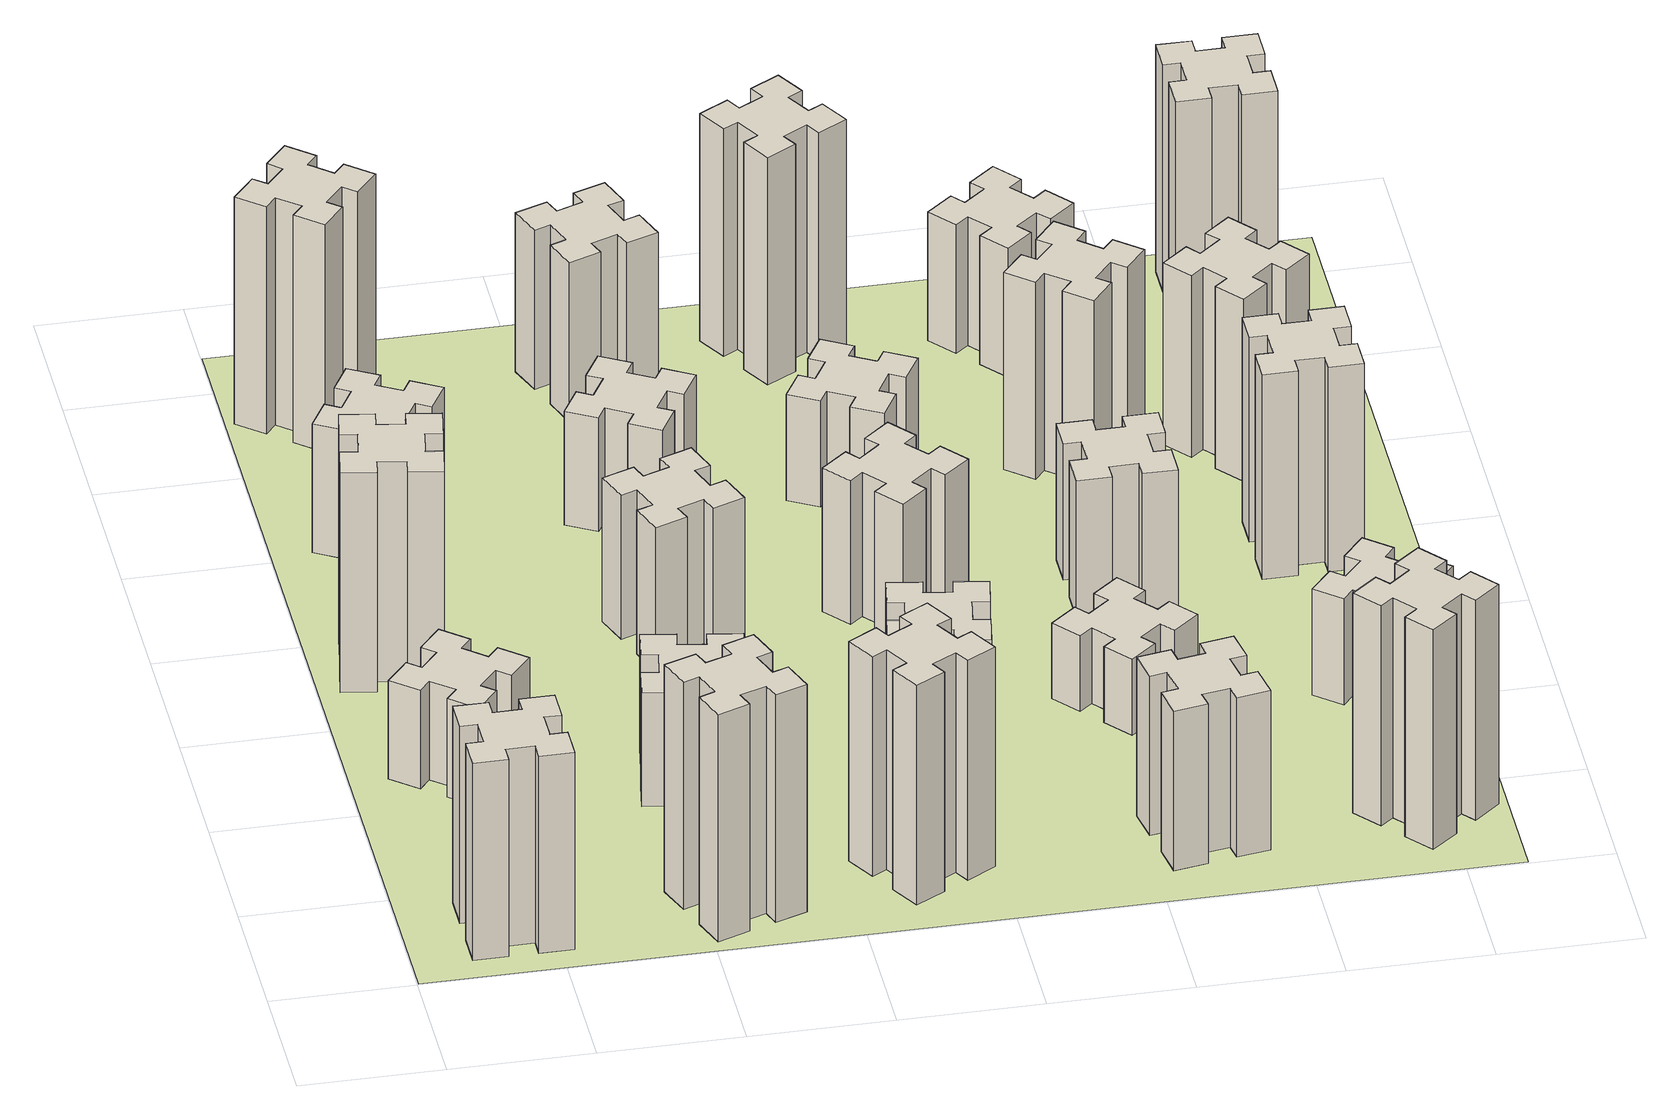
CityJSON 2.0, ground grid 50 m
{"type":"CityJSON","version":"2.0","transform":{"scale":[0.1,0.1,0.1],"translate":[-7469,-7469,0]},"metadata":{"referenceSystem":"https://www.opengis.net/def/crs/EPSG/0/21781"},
"CityObjects":{
"building1":{"type":"Building","attributes":{"class":"1000","function":"1000","usage":"1000","yearOfConstruction":2016,"roofType":"1000","measuredHeight":78,"storeysAboveGround":30,"storeysBelowGround":0},"geometry":[{"type":"Solid","lod":"1","boundaries":[[[[0,1,2,3,4,5,6,7,8,9,10,11,12,13,14,15,16,17,18,19]],[[17,16,20,21]],[[16,15,22,20]],[[15,14,23,22]],[[14,13,24,23]],[[13,12,25,24]],[[12,11,26,25]],[[11,10,27,26]],[[10,9,28,27]],[[9,8,29,28]],[[8,7,30,29]],[[7,6,31,30]],[[6,5,32,31]],[[5,4,33,32]],[[4,3,34,33]],[[3,2,35,34]],[[2,1,36,35]],[[1,0,37,36]],[[0,19,38,37]],[[19,18,39,38]],[[18,17,21,39]],[[24,25,26,27,28,29,30,31,32,33,34,35,36,37,38,39,21,20,22,23]]]]}]},
"building2":{"type":"Building","attributes":{"class":"1000","function":"1000","usage":"1000","yearOfConstruction":2016,"roofType":"1000","measuredHeight":39,"storeysAboveGround":30,"storeysBelowGround":0},"geometry":[{"type":"Solid","lod":"1","boundaries":[[[[40,41,42,43,44,45,46,47,48,49,50,51,52,53,54,55,56,57,58,59]],[[57,56,60,61]],[[56,55,62,60]],[[55,54,63,62]],[[54,53,64,63]],[[53,52,65,64]],[[52,51,66,65]],[[51,50,67,66]],[[50,49,68,67]],[[49,48,69,68]],[[48,47,70,69]],[[47,46,71,70]],[[46,45,72,71]],[[45,44,73,72]],[[44,43,74,73]],[[43,42,75,74]],[[42,41,76,75]],[[41,40,77,76]],[[40,59,78,77]],[[59,58,79,78]],[[58,57,61,79]],[[64,65,66,67,68,69,70,71,72,73,74,75,76,77,78,79,61,60,62,63]]]]}]},
"building3":{"type":"Building","attributes":{"class":"1000","function":"1000","usage":"1000","yearOfConstruction":2016,"roofType":"1000","measuredHeight":87,"storeysAboveGround":30,"storeysBelowGround":0},"geometry":[{"type":"Solid","lod":"1","boundaries":[[[[80,81,82,83,84,85,86,87,88,89,90,91,92,93,94,95,96,97,98,99]],[[97,96,100,101]],[[96,95,102,100]],[[95,94,103,102]],[[94,93,104,103]],[[93,92,105,104]],[[92,91,106,105]],[[91,90,107,106]],[[90,89,108,107]],[[89,88,109,108]],[[88,87,110,109]],[[87,86,111,110]],[[86,85,112,111]],[[85,84,113,112]],[[84,83,114,113]],[[83,82,115,114]],[[82,81,116,115]],[[81,80,117,116]],[[80,99,118,117]],[[99,98,119,118]],[[98,97,101,119]],[[104,105,106,107,108,109,110,111,112,113,114,115,116,117,118,119,101,100,102,103]]]]}]},
"building4":{"type":"Building","attributes":{"class":"1000","function":"1000","usage":"1000","yearOfConstruction":2016,"roofType":"1000","measuredHeight":51,"storeysAboveGround":30,"storeysBelowGround":0},"geometry":[{"type":"Solid","lod":"1","boundaries":[[[[120,121,122,123,124,125,126,127,128,129,130,131,132,133,134,135,136,137,138,139]],[[137,136,140,141]],[[136,135,142,140]],[[135,134,143,142]],[[134,133,144,143]],[[133,132,145,144]],[[132,131,146,145]],[[131,130,147,146]],[[130,129,148,147]],[[129,128,149,148]],[[128,127,150,149]],[[127,126,151,150]],[[126,125,152,151]],[[125,124,153,152]],[[124,123,154,153]],[[123,122,155,154]],[[122,121,156,155]],[[121,120,157,156]],[[120,139,158,157]],[[139,138,159,158]],[[138,137,141,159]],[[144,145,146,147,148,149,150,151,152,153,154,155,156,157,158,159,141,140,142,143]]]]}]},
"building5":{"type":"Building","attributes":{"class":"1000","function":"1000","usage":"1000","yearOfConstruction":2016,"roofType":"1000","measuredHeight":90,"storeysAboveGround":30,"storeysBelowGround":0},"geometry":[{"type":"Solid","lod":"1","boundaries":[[[[160,161,162,163,164,165,166,167,168,169,170,171,172,173,174,175,176,177,178,179]],[[177,176,180,181]],[[176,175,182,180]],[[175,174,183,182]],[[174,173,184,183]],[[173,172,185,184]],[[172,171,186,185]],[[171,170,187,186]],[[170,169,188,187]],[[169,168,189,188]],[[168,167,190,189]],[[167,166,191,190]],[[166,165,192,191]],[[165,164,193,192]],[[164,163,194,193]],[[163,162,195,194]],[[162,161,196,195]],[[161,160,197,196]],[[160,179,198,197]],[[179,178,199,198]],[[178,177,181,199]],[[184,185,186,187,188,189,190,191,192,193,194,195,196,197,198,199,181,180,182,183]]]]}]},
"building6":{"type":"Building","attributes":{"class":"1000","function":"1000","usage":"1000","yearOfConstruction":2016,"roofType":"1000","measuredHeight":90,"storeysAboveGround":30,"storeysBelowGround":0},"geometry":[{"type":"Solid","lod":"1","boundaries":[[[[200,201,202,203,204,205,206,207,208,209,210,211,212,213,214,215,216,217,218,219]],[[217,216,220,221]],[[216,215,222,220]],[[215,214,223,222]],[[214,213,224,223]],[[213,212,225,224]],[[212,211,226,225]],[[211,210,227,226]],[[210,209,228,227]],[[209,208,229,228]],[[208,207,230,229]],[[207,206,231,230]],[[206,205,232,231]],[[205,204,233,232]],[[204,203,234,233]],[[203,202,235,234]],[[202,201,236,235]],[[201,200,237,236]],[[200,219,238,237]],[[219,218,239,238]],[[218,217,221,239]],[[224,225,226,227,228,229,230,231,232,233,234,235,236,237,238,239,221,220,222,223]]]]}]},
"building7":{"type":"Building","attributes":{"class":"1000","function":"1000","usage":"1000","yearOfConstruction":2016,"roofType":"1000","measuredHeight":45,"storeysAboveGround":30,"storeysBelowGround":0},"geometry":[{"type":"Solid","lod":"1","boundaries":[[[[240,241,242,243,244,245,246,247,248,249,250,251,252,253,254,255,256,257,258,259]],[[257,256,260,261]],[[256,255,262,260]],[[255,254,263,262]],[[254,253,264,263]],[[253,252,265,264]],[[252,251,266,265]],[[251,250,267,266]],[[250,249,268,267]],[[249,248,269,268]],[[248,247,270,269]],[[247,246,271,270]],[[246,245,272,271]],[[245,244,273,272]],[[244,243,274,273]],[[243,242,275,274]],[[242,241,276,275]],[[241,240,277,276]],[[240,259,278,277]],[[259,258,279,278]],[[258,257,261,279]],[[264,265,266,267,268,269,270,271,272,273,274,275,276,277,278,279,261,260,262,263]]]]}]},
"building8":{"type":"Building","attributes":{"class":"1000","function":"1000","usage":"1000","yearOfConstruction":2016,"roofType":"1000","measuredHeight":57,"storeysAboveGround":30,"storeysBelowGround":0},"geometry":[{"type":"Solid","lod":"1","boundaries":[[[[280,281,282,283,284,285,286,287,288,289,290,291,292,293,294,295,296,297,298,299]],[[297,296,300,301]],[[296,295,302,300]],[[295,294,303,302]],[[294,293,304,303]],[[293,292,305,304]],[[292,291,306,305]],[[291,290,307,306]],[[290,289,308,307]],[[289,288,309,308]],[[288,287,310,309]],[[287,286,311,310]],[[286,285,312,311]],[[285,284,313,312]],[[284,283,314,313]],[[283,282,315,314]],[[282,281,316,315]],[[281,280,317,316]],[[280,299,318,317]],[[299,298,319,318]],[[298,297,301,319]],[[304,305,306,307,308,309,310,311,312,313,314,315,316,317,318,319,301,300,302,303]]]]}]},
"building9":{"type":"Building","attributes":{"class":"1000","function":"1000","usage":"1000","yearOfConstruction":2016,"roofType":"1000","measuredHeight":87,"storeysAboveGround":30,"storeysBelowGround":0},"geometry":[{"type":"Solid","lod":"1","boundaries":[[[[320,321,322,323,324,325,326,327,328,329,330,331,332,333,334,335,336,337,338,339]],[[337,336,340,341]],[[336,335,342,340]],[[335,334,343,342]],[[334,333,344,343]],[[333,332,345,344]],[[332,331,346,345]],[[331,330,347,346]],[[330,329,348,347]],[[329,328,349,348]],[[328,327,350,349]],[[327,326,351,350]],[[326,325,352,351]],[[325,324,353,352]],[[324,323,354,353]],[[323,322,355,354]],[[322,321,356,355]],[[321,320,357,356]],[[320,339,358,357]],[[339,338,359,358]],[[338,337,341,359]],[[344,345,346,347,348,349,350,351,352,353,354,355,356,357,358,359,341,340,342,343]]]]}]},
"building10":{"type":"Building","attributes":{"class":"1000","function":"1000","usage":"1000","yearOfConstruction":2016,"roofType":"1000","measuredHeight":45,"storeysAboveGround":30,"storeysBelowGround":0},"geometry":[{"type":"Solid","lod":"1","boundaries":[[[[360,361,362,363,364,365,366,367,368,369,370,371,372,373,374,375,376,377,378,379]],[[377,376,380,381]],[[376,375,382,380]],[[375,374,383,382]],[[374,373,384,383]],[[373,372,385,384]],[[372,371,386,385]],[[371,370,387,386]],[[370,369,388,387]],[[369,368,389,388]],[[368,367,390,389]],[[367,366,391,390]],[[366,365,392,391]],[[365,364,393,392]],[[364,363,394,393]],[[363,362,395,394]],[[362,361,396,395]],[[361,360,397,396]],[[360,379,398,397]],[[379,378,399,398]],[[378,377,381,399]],[[384,385,386,387,388,389,390,391,392,393,394,395,396,397,398,399,381,380,382,383]]]]}]},
"building11":{"type":"Building","attributes":{"class":"1000","function":"1000","usage":"1000","yearOfConstruction":2016,"roofType":"1000","measuredHeight":63,"storeysAboveGround":30,"storeysBelowGround":0},"geometry":[{"type":"Solid","lod":"1","boundaries":[[[[400,401,402,403,404,405,406,407,408,409,410,411,412,413,414,415,416,417,418,419]],[[417,416,420,421]],[[416,415,422,420]],[[415,414,423,422]],[[414,413,424,423]],[[413,412,425,424]],[[412,411,426,425]],[[411,410,427,426]],[[410,409,428,427]],[[409,408,429,428]],[[408,407,430,429]],[[407,406,431,430]],[[406,405,432,431]],[[405,404,433,432]],[[404,403,434,433]],[[403,402,435,434]],[[402,401,436,435]],[[401,400,437,436]],[[400,419,438,437]],[[419,418,439,438]],[[418,417,421,439]],[[424,425,426,427,428,429,430,431,432,433,434,435,436,437,438,439,421,420,422,423]]]]}]},
"building12":{"type":"Building","attributes":{"class":"1000","function":"1000","usage":"1000","yearOfConstruction":2016,"roofType":"1000","measuredHeight":48,"storeysAboveGround":30,"storeysBelowGround":0},"geometry":[{"type":"Solid","lod":"1","boundaries":[[[[440,441,442,443,444,445,446,447,448,449,450,451,452,453,454,455,456,457,458,459]],[[457,456,460,461]],[[456,455,462,460]],[[455,454,463,462]],[[454,453,464,463]],[[453,452,465,464]],[[452,451,466,465]],[[451,450,467,466]],[[450,449,468,467]],[[449,448,469,468]],[[448,447,470,469]],[[447,446,471,470]],[[446,445,472,471]],[[445,444,473,472]],[[444,443,474,473]],[[443,442,475,474]],[[442,441,476,475]],[[441,440,477,476]],[[440,459,478,477]],[[459,458,479,478]],[[458,457,461,479]],[[464,465,466,467,468,469,470,471,472,473,474,475,476,477,478,479,461,460,462,463]]]]}]},
"building13":{"type":"Building","attributes":{"class":"1000","function":"1000","usage":"1000","yearOfConstruction":2016,"roofType":"1000","measuredHeight":57,"storeysAboveGround":30,"storeysBelowGround":0},"geometry":[{"type":"Solid","lod":"1","boundaries":[[[[480,481,482,483,484,485,486,487,488,489,490,491,492,493,494,495,496,497,498,499]],[[497,496,500,501]],[[496,495,502,500]],[[495,494,503,502]],[[494,493,504,503]],[[493,492,505,504]],[[492,491,506,505]],[[491,490,507,506]],[[490,489,508,507]],[[489,488,509,508]],[[488,487,510,509]],[[487,486,511,510]],[[486,485,512,511]],[[485,484,513,512]],[[484,483,514,513]],[[483,482,515,514]],[[482,481,516,515]],[[481,480,517,516]],[[480,499,518,517]],[[499,498,519,518]],[[498,497,501,519]],[[504,505,506,507,508,509,510,511,512,513,514,515,516,517,518,519,501,500,502,503]]]]}]},
"building14":{"type":"Building","attributes":{"class":"1000","function":"1000","usage":"1000","yearOfConstruction":2016,"roofType":"1000","measuredHeight":42,"storeysAboveGround":30,"storeysBelowGround":0},"geometry":[{"type":"Solid","lod":"1","boundaries":[[[[520,521,522,523,524,525,526,527,528,529,530,531,532,533,534,535,536,537,538,539]],[[537,536,540,541]],[[536,535,542,540]],[[535,534,543,542]],[[534,533,544,543]],[[533,532,545,544]],[[532,531,546,545]],[[531,530,547,546]],[[530,529,548,547]],[[529,528,549,548]],[[528,527,550,549]],[[527,526,551,550]],[[526,525,552,551]],[[525,524,553,552]],[[524,523,554,553]],[[523,522,555,554]],[[522,521,556,555]],[[521,520,557,556]],[[520,539,558,557]],[[539,538,559,558]],[[538,537,541,559]],[[544,545,546,547,548,549,550,551,552,553,554,555,556,557,558,559,541,540,542,543]]]]}]},
"building15":{"type":"Building","attributes":{"class":"1000","function":"1000","usage":"1000","yearOfConstruction":2016,"roofType":"1000","measuredHeight":63,"storeysAboveGround":30,"storeysBelowGround":0},"geometry":[{"type":"Solid","lod":"1","boundaries":[[[[560,561,562,563,564,565,566,567,568,569,570,571,572,573,574,575,576,577,578,579]],[[577,576,580,581]],[[576,575,582,580]],[[575,574,583,582]],[[574,573,584,583]],[[573,572,585,584]],[[572,571,586,585]],[[571,570,587,586]],[[570,569,588,587]],[[569,568,589,588]],[[568,567,590,589]],[[567,566,591,590]],[[566,565,592,591]],[[565,564,593,592]],[[564,563,594,593]],[[563,562,595,594]],[[562,561,596,595]],[[561,560,597,596]],[[560,579,598,597]],[[579,578,599,598]],[[578,577,581,599]],[[584,585,586,587,588,589,590,591,592,593,594,595,596,597,598,599,581,580,582,583]]]]}]},
"building16":{"type":"Building","attributes":{"class":"1000","function":"1000","usage":"1000","yearOfConstruction":2016,"roofType":"1000","measuredHeight":90,"storeysAboveGround":30,"storeysBelowGround":0},"geometry":[{"type":"Solid","lod":"1","boundaries":[[[[600,601,602,603,604,605,606,607,608,609,610,611,612,613,614,615,616,617,618,619]],[[617,616,620,621]],[[616,615,622,620]],[[615,614,623,622]],[[614,613,624,623]],[[613,612,625,624]],[[612,611,626,625]],[[611,610,627,626]],[[610,609,628,627]],[[609,608,629,628]],[[608,607,630,629]],[[607,606,631,630]],[[606,605,632,631]],[[605,604,633,632]],[[604,603,634,633]],[[603,602,635,634]],[[602,601,636,635]],[[601,600,637,636]],[[600,619,638,637]],[[619,618,639,638]],[[618,617,621,639]],[[624,625,626,627,628,629,630,631,632,633,634,635,636,637,638,639,621,620,622,623]]]]}]},
"building17":{"type":"Building","attributes":{"class":"1000","function":"1000","usage":"1000","yearOfConstruction":2016,"roofType":"1000","measuredHeight":30,"storeysAboveGround":30,"storeysBelowGround":0},"geometry":[{"type":"Solid","lod":"1","boundaries":[[[[640,641,642,643,644,645,646,647,648,649,650,651,652,653,654,655,656,657,658,659]],[[657,656,660,661]],[[656,655,662,660]],[[655,654,663,662]],[[654,653,664,663]],[[653,652,665,664]],[[652,651,666,665]],[[651,650,667,666]],[[650,649,668,667]],[[649,648,669,668]],[[648,647,670,669]],[[647,646,671,670]],[[646,645,672,671]],[[645,644,673,672]],[[644,643,674,673]],[[643,642,675,674]],[[642,641,676,675]],[[641,640,677,676]],[[640,659,678,677]],[[659,658,679,678]],[[658,657,661,679]],[[664,665,666,667,668,669,670,671,672,673,674,675,676,677,678,679,661,660,662,663]]]]}]},
"building18":{"type":"Building","attributes":{"class":"1000","function":"1000","usage":"1000","yearOfConstruction":2016,"roofType":"1000","measuredHeight":54,"storeysAboveGround":30,"storeysBelowGround":0},"geometry":[{"type":"Solid","lod":"1","boundaries":[[[[680,681,682,683,684,685,686,687,688,689,690,691,692,693,694,695,696,697,698,699]],[[697,696,700,701]],[[696,695,702,700]],[[695,694,703,702]],[[694,693,704,703]],[[693,692,705,704]],[[692,691,706,705]],[[691,690,707,706]],[[690,689,708,707]],[[689,688,709,708]],[[688,687,710,709]],[[687,686,711,710]],[[686,685,712,711]],[[685,684,713,712]],[[684,683,714,713]],[[683,682,715,714]],[[682,681,716,715]],[[681,680,717,716]],[[680,699,718,717]],[[699,698,719,718]],[[698,697,701,719]],[[704,705,706,707,708,709,710,711,712,713,714,715,716,717,718,719,701,700,702,703]]]]}]},
"building19":{"type":"Building","attributes":{"class":"1000","function":"1000","usage":"1000","yearOfConstruction":2016,"roofType":"1000","measuredHeight":78,"storeysAboveGround":30,"storeysBelowGround":0},"geometry":[{"type":"Solid","lod":"1","boundaries":[[[[720,721,722,723,724,725,726,727,728,729,730,731,732,733,734,735,736,737,738,739]],[[737,736,740,741]],[[736,735,742,740]],[[735,734,743,742]],[[734,733,744,743]],[[733,732,745,744]],[[732,731,746,745]],[[731,730,747,746]],[[730,729,748,747]],[[729,728,749,748]],[[728,727,750,749]],[[727,726,751,750]],[[726,725,752,751]],[[725,724,753,752]],[[724,723,754,753]],[[723,722,755,754]],[[722,721,756,755]],[[721,720,757,756]],[[720,739,758,757]],[[739,738,759,758]],[[738,737,741,759]],[[744,745,746,747,748,749,750,751,752,753,754,755,756,757,758,759,741,740,742,743]]]]}]},
"building20":{"type":"Building","attributes":{"class":"1000","function":"1000","usage":"1000","yearOfConstruction":2016,"roofType":"1000","measuredHeight":87,"storeysAboveGround":30,"storeysBelowGround":0},"geometry":[{"type":"Solid","lod":"1","boundaries":[[[[760,761,762,763,764,765,766,767,768,769,770,771,772,773,774,775,776,777,778,779]],[[777,776,780,781]],[[776,775,782,780]],[[775,774,783,782]],[[774,773,784,783]],[[773,772,785,784]],[[772,771,786,785]],[[771,770,787,786]],[[770,769,788,787]],[[769,768,789,788]],[[768,767,790,789]],[[767,766,791,790]],[[766,765,792,791]],[[765,764,793,792]],[[764,763,794,793]],[[763,762,795,794]],[[762,761,796,795]],[[761,760,797,796]],[[760,779,798,797]],[[779,778,799,798]],[[778,777,781,799]],[[784,785,786,787,788,789,790,791,792,793,794,795,796,797,798,799,781,780,782,783]]]]}]},
"building21":{"type":"Building","attributes":{"class":"1000","function":"1000","usage":"1000","yearOfConstruction":2016,"roofType":"1000","measuredHeight":51,"storeysAboveGround":30,"storeysBelowGround":0},"geometry":[{"type":"Solid","lod":"1","boundaries":[[[[800,801,802,803,804,805,806,807,808,809,810,811,812,813,814,815,816,817,818,819]],[[817,816,820,821]],[[816,815,822,820]],[[815,814,823,822]],[[814,813,824,823]],[[813,812,825,824]],[[812,811,826,825]],[[811,810,827,826]],[[810,809,828,827]],[[809,808,829,828]],[[808,807,830,829]],[[807,806,831,830]],[[806,805,832,831]],[[805,804,833,832]],[[804,803,834,833]],[[803,802,835,834]],[[802,801,836,835]],[[801,800,837,836]],[[800,819,838,837]],[[819,818,839,838]],[[818,817,821,839]],[[824,825,826,827,828,829,830,831,832,833,834,835,836,837,838,839,821,820,822,823]]]]}]},
"building22":{"type":"Building","attributes":{"class":"1000","function":"1000","usage":"1000","yearOfConstruction":2016,"roofType":"1000","measuredHeight":42,"storeysAboveGround":30,"storeysBelowGround":0},"geometry":[{"type":"Solid","lod":"1","boundaries":[[[[840,841,842,843,844,845,846,847,848,849,850,851,852,853,854,855,856,857,858,859]],[[857,856,860,861]],[[856,855,862,860]],[[855,854,863,862]],[[854,853,864,863]],[[853,852,865,864]],[[852,851,866,865]],[[851,850,867,866]],[[850,849,868,867]],[[849,848,869,868]],[[848,847,870,869]],[[847,846,871,870]],[[846,845,872,871]],[[845,844,873,872]],[[844,843,874,873]],[[843,842,875,874]],[[842,841,876,875]],[[841,840,877,876]],[[840,859,878,877]],[[859,858,879,878]],[[858,857,861,879]],[[864,865,866,867,868,869,870,871,872,873,874,875,876,877,878,879,861,860,862,863]]]]}]},
"building23":{"type":"Building","attributes":{"class":"1000","function":"1000","usage":"1000","yearOfConstruction":2016,"roofType":"1000","measuredHeight":81,"storeysAboveGround":30,"storeysBelowGround":0},"geometry":[{"type":"Solid","lod":"1","boundaries":[[[[880,881,882,883,884,885,886,887,888,889,890,891,892,893,894,895,896,897,898,899]],[[897,896,900,901]],[[896,895,902,900]],[[895,894,903,902]],[[894,893,904,903]],[[893,892,905,904]],[[892,891,906,905]],[[891,890,907,906]],[[890,889,908,907]],[[889,888,909,908]],[[888,887,910,909]],[[887,886,911,910]],[[886,885,912,911]],[[885,884,913,912]],[[884,883,914,913]],[[883,882,915,914]],[[882,881,916,915]],[[881,880,917,916]],[[880,899,918,917]],[[899,898,919,918]],[[898,897,901,919]],[[904,905,906,907,908,909,910,911,912,913,914,915,916,917,918,919,901,900,902,903]]]]}]},
"building24":{"type":"Building","attributes":{"class":"1000","function":"1000","usage":"1000","yearOfConstruction":2016,"roofType":"1000","measuredHeight":72,"storeysAboveGround":30,"storeysBelowGround":0},"geometry":[{"type":"Solid","lod":"1","boundaries":[[[[920,921,922,923,924,925,926,927,928,929,930,931,932,933,934,935,936,937,938,939]],[[937,936,940,941]],[[936,935,942,940]],[[935,934,943,942]],[[934,933,944,943]],[[933,932,945,944]],[[932,931,946,945]],[[931,930,947,946]],[[930,929,948,947]],[[929,928,949,948]],[[928,927,950,949]],[[927,926,951,950]],[[926,925,952,951]],[[925,924,953,952]],[[924,923,954,953]],[[923,922,955,954]],[[922,921,956,955]],[[921,920,957,956]],[[920,939,958,957]],[[939,938,959,958]],[[938,937,941,959]],[[944,945,946,947,948,949,950,951,952,953,954,955,956,957,958,959,941,940,942,943]]]]}]},
"building25":{"type":"Building","attributes":{"class":"1000","function":"1000","usage":"1000","yearOfConstruction":2016,"roofType":"1000","measuredHeight":90,"storeysAboveGround":30,"storeysBelowGround":0},"geometry":[{"type":"Solid","lod":"1","boundaries":[[[[960,961,962,963,964,965,966,967,968,969,970,971,972,973,974,975,976,977,978,979]],[[977,976,980,981]],[[976,975,982,980]],[[975,974,983,982]],[[974,973,984,983]],[[973,972,985,984]],[[972,971,986,985]],[[971,970,987,986]],[[970,969,988,987]],[[969,968,989,988]],[[968,967,990,989]],[[967,966,991,990]],[[966,965,992,991]],[[965,964,993,992]],[[964,963,994,993]],[[963,962,995,994]],[[962,961,996,995]],[[961,960,997,996]],[[960,979,998,997]],[[979,978,999,998]],[[978,977,981,999]],[[984,985,986,987,988,989,990,991,992,993,994,995,996,997,998,999,981,980,982,983]]]]}]},
"landuse1":{"type":"LandUse","attributes":{"name":"plot1","function":"1010"},"geometry":[{"type":"MultiSurface","lod":"1","boundaries":[[[1000,1001,1002,1003]]]}]}
},
"vertices":[
[265,325,0],[265,225,0],[205,225,0],[205,105,0],[325,105,0],[325,165,0],[425,165,0],[425,105,0],[545,105,0],[545,225,0],[485,225,0],[485,325,0],[545,325,0],[545,445,0],[425,445,0],[425,385,0],[325,385,0],[325,445,0],[205,445,0],[205,325,0],[325,385,780],[325,445,780],[425,385,780],[425,445,780],[545,445,780],[545,325,780],[485,325,780],[485,225,780],[545,225,780],[545,105,780],[425,105,780],[425,165,780],[325,165,780],[325,105,780],[205,105,780],[205,225,780],[265,225,780],[265,325,780],[205,325,780],[205,445,780],
[323,1324,0],[259,1248,0],[213,1286,0],[136,1194,0],[228,1117,0],[266,1163,0],[343,1099,0],[304,1053,0],[396,976,0],[473,1068,0],[427,1106,0],[492,1183,0],[538,1144,0],[615,1236,0],[523,1313,0],[484,1267,0],[408,1332,0],[446,1378,0],[354,1455,0],[277,1363,0],[408,1332,390],[446,1378,390],[484,1267,390],[523,1313,390],[615,1236,390],[538,1144,390],[492,1183,390],[427,1106,390],[473,1068,390],[396,976,390],[304,1053,390],[343,1099,390],[266,1163,390],[228,1117,390],[136,1194,390],[213,1286,390],[259,1248,390],[323,1324,390],[277,1363,390],[354,1455,390],
[176,1924,0],[158,1825,0],[99,1836,0],[78,1717,0],[197,1697,0],[207,1756,0],[305,1738,0],[295,1679,0],[413,1658,0],[434,1777,0],[375,1787,0],[392,1885,0],[451,1875,0],[472,1993,0],[354,2014,0],[344,1955,0],[245,1972,0],[256,2031,0],[137,2052,0],[117,1934,0],[245,1972,870],[256,2031,870],[344,1955,870],[354,2014,870],[472,1993,870],[451,1875,870],[392,1885,870],[375,1787,870],[434,1777,870],[413,1658,870],[295,1679,870],[305,1738,870],[207,1756,870],[197,1697,870],[78,1717,870],[99,1836,870],[158,1825,870],[176,1924,870],[117,1934,870],[137,2052,870],
[277,2525,0],[364,2475,0],[334,2423,0],[438,2363,0],[498,2467,0],[446,2497,0],[496,2584,0],[548,2554,0],[608,2658,0],[504,2718,0],[474,2666,0],[387,2716,0],[417,2768,0],[313,2828,0],[253,2724,0],[305,2694,0],[255,2607,0],[203,2637,0],[143,2533,0],[247,2473,0],[255,2607,510],[203,2637,510],[305,2694,510],[253,2724,510],[313,2828,510],[417,2768,510],[387,2716,510],[474,2666,510],[504,2718,510],[608,2658,510],[548,2554,510],[496,2584,510],[446,2497,510],[498,2467,510],[438,2363,510],[334,2423,510],[364,2475,510],[277,2525,510],[247,2473,510],[143,2533,510],
[1106,155,0],[1200,189,0],[1220,133,0],[1333,174,0],[1292,287,0],[1236,266,0],[1202,360,0],[1258,380,0],[1217,493,0],[1104,452,0],[1125,396,0],[1031,362,0],[1010,418,0],[897,377,0],[939,264,0],[995,285,0],[1029,191,0],[973,170,0],[1014,57,0],[1127,99,0],[1029,191,900],[973,170,900],[995,285,900],[939,264,900],[897,377,900],[1010,418,900],[1031,362,900],[1125,396,900],[1104,452,900],[1217,493,900],[1258,380,900],[1202,360,900],[1236,266,900],[1292,287,900],[1333,174,900],[1220,133,900],[1200,189,900],[1106,155,900],[1127,99,900],[1014,57,900],
[384,3387,0],[308,3452,0],[346,3498,0],[254,3575,0],[177,3483,0],[223,3444,0],[159,3368,0],[113,3406,0],[36,3314,0],[128,3237,0],[166,3283,0],[243,3219,0],[204,3173,0],[296,3096,0],[373,3188,0],[327,3226,0],[392,3303,0],[438,3264,0],[515,3356,0],[423,3433,0],[392,3303,900],[438,3264,900],[327,3226,900],[373,3188,900],[296,3096,900],[204,3173,900],[243,3219,900],[166,3283,900],[128,3237,900],[36,3314,900],[113,3406,900],[159,3368,900],[223,3444,900],[177,3483,900],[254,3575,900],[346,3498,900],[308,3452,900],[384,3387,900],[423,3433,900],[515,3356,900],
[1047,916,0],[1145,898,0],[1135,839,0],[1253,818,0],[1274,937,0],[1215,947,0],[1232,1045,0],[1291,1035,0],[1312,1153,0],[1194,1174,0],[1184,1115,0],[1085,1132,0],[1096,1191,0],[977,1212,0],[957,1094,0],[1016,1084,0],[998,985,0],[939,996,0],[918,877,0],[1037,857,0],[998,985,450],[939,996,450],[1016,1084,450],[957,1094,450],[977,1212,450],[1096,1191,450],[1085,1132,450],[1184,1115,450],[1194,1174,450],[1312,1153,450],[1291,1035,450],[1232,1045,450],[1215,947,450],[1274,937,450],[1253,818,450],[1135,839,450],[1145,898,450],[1047,916,450],[1037,857,450],[918,877,450],
[1336,1846,0],[1302,1940,0],[1358,1960,0],[1317,2073,0],[1204,2032,0],[1225,1976,0],[1131,1942,0],[1110,1998,0],[997,1957,0],[1039,1844,0],[1095,1865,0],[1129,1771,0],[1073,1750,0],[1114,1637,0],[1227,1679,0],[1206,1735,0],[1300,1769,0],[1320,1713,0],[1433,1754,0],[1392,1867,0],[1300,1769,570],[1320,1713,570],[1206,1735,570],[1227,1679,570],[1114,1637,570],[1073,1750,570],[1129,1771,570],[1095,1865,570],[1039,1844,570],[997,1957,570],[1110,1998,570],[1131,1942,570],[1225,1976,570],[1204,2032,570],[1317,2073,570],[1358,1960,570],[1302,1940,570],[1336,1846,570],[1392,1867,570],[1433,1754,570],
[1744,496,0],[1657,446,0],[1627,498,0],[1523,438,0],[1583,334,0],[1635,364,0],[1685,277,0],[1633,247,0],[1693,143,0],[1797,203,0],[1767,255,0],[1854,305,0],[1884,253,0],[1988,313,0],[1928,417,0],[1876,387,0],[1826,474,0],[1878,504,0],[1818,608,0],[1714,548,0],[1826,474,870],[1878,504,870],[1876,387,870],[1928,417,870],[1988,313,870],[1884,253,870],[1854,305,870],[1767,255,870],[1797,203,870],[1693,143,870],[1633,247,870],[1685,277,870],[1635,364,870],[1583,334,870],[1523,438,870],[1627,498,870],[1657,446,870],[1744,496,870],[1714,548,870],[1818,608,870],
[1117,2525,0],[1204,2475,0],[1174,2423,0],[1278,2363,0],[1338,2467,0],[1286,2497,0],[1336,2584,0],[1388,2554,0],[1448,2658,0],[1344,2718,0],[1314,2666,0],[1227,2716,0],[1257,2768,0],[1153,2828,0],[1093,2724,0],[1145,2694,0],[1095,2607,0],[1043,2637,0],[983,2533,0],[1087,2473,0],[1095,2607,450],[1043,2637,450],[1145,2694,450],[1093,2724,450],[1153,2828,450],[1257,2768,450],[1227,2716,450],[1314,2666,450],[1344,2718,450],[1448,2658,450],[1388,2554,450],[1336,2584,450],[1286,2497,450],[1338,2467,450],[1278,2363,450],[1174,2423,450],[1204,2475,450],[1117,2525,450],[1087,2473,450],[983,2533,450],
[1225,3456,0],[1131,3422,0],[1110,3478,0],[997,3437,0],[1039,3324,0],[1095,3345,0],[1129,3251,0],[1073,3230,0],[1114,3117,0],[1227,3159,0],[1206,3215,0],[1300,3249,0],[1320,3193,0],[1433,3234,0],[1392,3347,0],[1336,3326,0],[1302,3420,0],[1358,3440,0],[1317,3553,0],[1204,3512,0],[1302,3420,630],[1358,3440,630],[1336,3326,630],[1392,3347,630],[1433,3234,630],[1320,3193,630],[1300,3249,630],[1206,3215,630],[1227,3159,630],[1114,3117,630],[1073,3230,630],[1129,3251,630],[1095,3345,630],[1039,3324,630],[997,3437,630],[1110,3478,630],[1131,3422,630],[1225,3456,630],[1204,3512,630],[1317,3553,630],
[2055,1047,0],[2072,1145,0],[2131,1135,0],[2152,1253,0],[2034,1274,0],[2024,1215,0],[1925,1232,0],[1936,1291,0],[1817,1312,0],[1797,1194,0],[1856,1184,0],[1838,1085,0],[1779,1096,0],[1758,977,0],[1877,957,0],[1887,1016,0],[1985,998,0],[1975,939,0],[2093,918,0],[2114,1037,0],[1985,998,480],[1975,939,480],[1887,1016,480],[1877,957,480],[1758,977,480],[1779,1096,480],[1838,1085,480],[1856,1184,480],[1797,1194,480],[1817,1312,480],[1936,1291,480],[1925,1232,480],[2024,1215,480],[2034,1274,480],[2152,1253,480],[2131,1135,480],[2072,1145,480],[2055,1047,480],[2114,1037,480],[2093,918,480],
[1839,1823,0],[1903,1746,0],[1857,1708,0],[1934,1616,0],[2026,1693,0],[1988,1739,0],[2064,1803,0],[2103,1757,0],[2195,1834,0],[2118,1926,0],[2072,1888,0],[2007,1964,0],[2053,2003,0],[1976,2095,0],[1884,2018,0],[1923,1972,0],[1846,1907,0],[1808,1953,0],[1716,1876,0],[1793,1784,0],[1846,1907,570],[1808,1953,570],[1923,1972,570],[1884,2018,570],[1976,2095,570],[2053,2003,570],[2007,1964,570],[2072,1888,570],[2118,1926,570],[2195,1834,570],[2103,1757,570],[2064,1803,570],[1988,1739,570],[2026,1693,570],[1934,1616,570],[1857,1708,570],[1903,1746,570],[1839,1823,570],[1793,1784,570],[1716,1876,570],
[2026,2497,0],[2076,2584,0],[2128,2554,0],[2188,2658,0],[2084,2718,0],[2054,2666,0],[1967,2716,0],[1997,2768,0],[1893,2828,0],[1833,2724,0],[1885,2694,0],[1835,2607,0],[1783,2637,0],[1723,2533,0],[1827,2473,0],[1857,2525,0],[1944,2475,0],[1914,2423,0],[2018,2363,0],[2078,2467,0],[1944,2475,420],[1914,2423,420],[1857,2525,420],[1827,2473,420],[1723,2533,420],[1783,2637,420],[1835,2607,420],[1885,2694,420],[1833,2724,420],[1893,2828,420],[1997,2768,420],[1967,2716,420],[2054,2666,420],[2084,2718,420],[2188,2658,420],[2128,2554,420],[2076,2584,420],[2026,2497,420],[2078,2467,420],[2018,2363,420],
[2665,258,0],[2764,276,0],[2774,217,0],[2892,237,0],[2871,356,0],[2812,345,0],[2795,444,0],[2854,454,0],[2833,572,0],[2715,551,0],[2725,492,0],[2627,475,0],[2617,534,0],[2498,513,0],[2519,395,0],[2578,405,0],[2596,307,0],[2537,297,0],[2557,178,0],[2676,199,0],[2596,307,630],[2537,297,630],[2578,405,630],[2519,395,630],[2498,513,630],[2617,534,630],[2627,475,630],[2725,492,630],[2715,551,630],[2833,572,630],[2854,454,630],[2795,444,630],[2812,345,630],[2871,356,630],[2892,237,630],[2774,217,630],[2764,276,630],[2665,258,630],[2676,199,630],[2557,178,630],
[1844,3556,0],[1757,3506,0],[1727,3558,0],[1623,3498,0],[1683,3394,0],[1735,3424,0],[1785,3337,0],[1733,3307,0],[1793,3203,0],[1897,3263,0],[1867,3315,0],[1954,3365,0],[1984,3313,0],[2088,3373,0],[2028,3477,0],[1976,3447,0],[1926,3534,0],[1978,3564,0],[1918,3668,0],[1814,3608,0],[1926,3534,900],[1978,3564,900],[1976,3447,900],[2028,3477,900],[2088,3373,900],[1984,3313,900],[1954,3365,900],[1867,3315,900],[1897,3263,900],[1793,3203,900],[1733,3307,900],[1785,3337,900],[1735,3424,900],[1683,3394,900],[1623,3498,900],[1727,3558,900],[1757,3506,900],[1844,3556,900],[1814,3608,900],[1918,3668,900],
[2628,1099,0],[2704,1163,0],[2743,1117,0],[2835,1194,0],[2758,1286,0],[2712,1248,0],[2647,1324,0],[2693,1363,0],[2616,1455,0],[2524,1378,0],[2563,1332,0],[2486,1267,0],[2448,1313,0],[2356,1236,0],[2433,1144,0],[2479,1183,0],[2543,1106,0],[2497,1068,0],[2574,976,0],[2666,1053,0],[2543,1106,300],[2497,1068,300],[2479,1183,300],[2433,1144,300],[2356,1236,300],[2448,1313,300],[2486,1267,300],[2563,1332,300],[2524,1378,300],[2616,1455,300],[2693,1363,300],[2647,1324,300],[2712,1248,300],[2758,1286,300],[2835,1194,300],[2743,1117,300],[2704,1163,300],[2628,1099,300],[2666,1053,300],[2574,976,300],
[2805,1805,0],[2805,1905,0],[2865,1905,0],[2865,2025,0],[2745,2025,0],[2745,1965,0],[2645,1965,0],[2645,2025,0],[2525,2025,0],[2525,1905,0],[2585,1905,0],[2585,1805,0],[2525,1805,0],[2525,1685,0],[2645,1685,0],[2645,1745,0],[2745,1745,0],[2745,1685,0],[2865,1685,0],[2865,1805,0],[2745,1745,540],[2745,1685,540],[2645,1745,540],[2645,1685,540],[2525,1685,540],[2525,1805,540],[2585,1805,540],[2585,1905,540],[2525,1905,540],[2525,2025,540],[2645,2025,540],[2645,1965,540],[2745,1965,540],[2745,2025,540],[2865,2025,540],[2865,1905,540],[2805,1905,540],[2805,1805,540],[2865,1805,540],[2865,1685,540],
[2804,2647,0],[2728,2712,0],[2766,2758,0],[2674,2835,0],[2597,2743,0],[2643,2704,0],[2579,2628,0],[2533,2666,0],[2456,2574,0],[2548,2497,0],[2586,2543,0],[2663,2479,0],[2624,2433,0],[2716,2356,0],[2793,2448,0],[2747,2486,0],[2812,2563,0],[2858,2524,0],[2935,2616,0],[2843,2693,0],[2812,2563,780],[2858,2524,780],[2747,2486,780],[2793,2448,780],[2716,2356,780],[2624,2433,780],[2663,2479,780],[2586,2543,780],[2548,2497,780],[2456,2574,780],[2533,2666,780],[2579,2628,780],[2643,2704,780],[2597,2743,780],[2674,2835,780],[2766,2758,780],[2728,2712,780],[2804,2647,780],[2843,2693,780],[2935,2616,780],
[3468,259,0],[3544,323,0],[3583,277,0],[3675,354,0],[3598,446,0],[3552,408,0],[3487,484,0],[3533,523,0],[3456,615,0],[3364,538,0],[3403,492,0],[3326,427,0],[3288,473,0],[3196,396,0],[3273,304,0],[3319,343,0],[3383,266,0],[3337,228,0],[3414,136,0],[3506,213,0],[3383,266,870],[3337,228,870],[3319,343,870],[3273,304,870],[3196,396,870],[3288,473,870],[3326,427,870],[3403,492,870],[3364,538,870],[3456,615,870],[3533,523,870],[3487,484,870],[3552,408,870],[3598,446,870],[3675,354,870],[3583,277,870],[3544,323,870],[3468,259,870],[3506,213,870],[3414,136,870],
[2712,3368,0],[2647,3444,0],[2693,3483,0],[2616,3575,0],[2524,3498,0],[2563,3452,0],[2486,3387,0],[2448,3433,0],[2356,3356,0],[2433,3264,0],[2479,3303,0],[2543,3226,0],[2497,3188,0],[2574,3096,0],[2666,3173,0],[2628,3219,0],[2704,3283,0],[2743,3237,0],[2835,3314,0],[2758,3406,0],[2704,3283,510],[2743,3237,510],[2628,3219,510],[2666,3173,510],[2574,3096,510],[2497,3188,510],[2543,3226,510],[2479,3303,510],[2433,3264,510],[2356,3356,510],[2448,3433,510],[2486,3387,510],[2563,3452,510],[2524,3498,510],[2616,3575,510],[2693,3483,510],[2647,3444,510],[2712,3368,510],[2758,3406,510],[2835,3314,510],
[3487,1006,0],[3552,1083,0],[3598,1044,0],[3675,1136,0],[3583,1213,0],[3544,1167,0],[3468,1232,0],[3506,1278,0],[3414,1355,0],[3337,1263,0],[3383,1224,0],[3319,1148,0],[3273,1186,0],[3196,1094,0],[3288,1017,0],[3326,1063,0],[3403,999,0],[3364,953,0],[3456,876,0],[3533,968,0],[3403,999,420],[3364,953,420],[3326,1063,420],[3288,1017,420],[3196,1094,420],[3273,1186,420],[3319,1148,420],[3383,1224,420],[3337,1263,420],[3414,1355,420],[3506,1278,420],[3468,1232,420],[3544,1167,420],[3583,1213,420],[3675,1136,420],[3598,1044,420],[3552,1083,420],[3487,1006,420],[3533,968,420],[3456,876,420],
[3225,2005,0],[3225,1905,0],[3165,1905,0],[3165,1785,0],[3285,1785,0],[3285,1845,0],[3385,1845,0],[3385,1785,0],[3505,1785,0],[3505,1905,0],[3445,1905,0],[3445,2005,0],[3505,2005,0],[3505,2125,0],[3385,2125,0],[3385,2065,0],[3285,2065,0],[3285,2125,0],[3165,2125,0],[3165,2005,0],[3285,2065,810],[3285,2125,810],[3385,2065,810],[3385,2125,810],[3505,2125,810],[3505,2005,810],[3445,2005,810],[3445,1905,810],[3505,1905,810],[3505,1785,810],[3385,1785,810],[3385,1845,810],[3285,1845,810],[3285,1785,810],[3165,1785,810],[3165,1905,810],[3225,1905,810],[3225,2005,810],[3165,2005,810],[3165,2125,810],
[3119,2563,0],[3183,2486,0],[3137,2448,0],[3214,2356,0],[3306,2433,0],[3268,2479,0],[3344,2543,0],[3383,2497,0],[3475,2574,0],[3398,2666,0],[3352,2628,0],[3287,2704,0],[3333,2743,0],[3256,2835,0],[3164,2758,0],[3203,2712,0],[3126,2647,0],[3088,2693,0],[2996,2616,0],[3073,2524,0],[3126,2647,720],[3088,2693,720],[3203,2712,720],[3164,2758,720],[3256,2835,720],[3333,2743,720],[3287,2704,720],[3352,2628,720],[3398,2666,720],[3475,2574,720],[3383,2497,720],[3344,2543,720],[3268,2479,720],[3306,2433,720],[3214,2356,720],[3137,2448,720],[3183,2486,720],[3119,2563,720],[3073,2524,720],[2996,2616,720],
[3285,3325,0],[3385,3325,0],[3385,3265,0],[3505,3265,0],[3505,3385,0],[3445,3385,0],[3445,3485,0],[3505,3485,0],[3505,3605,0],[3385,3605,0],[3385,3545,0],[3285,3545,0],[3285,3605,0],[3165,3605,0],[3165,3485,0],[3225,3485,0],[3225,3385,0],[3165,3385,0],[3165,3265,0],[3285,3265,0],[3225,3385,900],[3165,3385,900],[3225,3485,900],[3165,3485,900],[3165,3605,900],[3285,3605,900],[3285,3545,900],[3385,3545,900],[3385,3605,900],[3505,3605,900],[3505,3485,900],[3445,3485,900],[3445,3385,900],[3505,3385,900],[3505,3265,900],[3385,3265,900],[3385,3325,900],[3285,3325,900],[3285,3265,900],[3165,3265,900],
[5,3705,0],[3705,3705,0],[3705,5,0],[5,5,0]
]}
